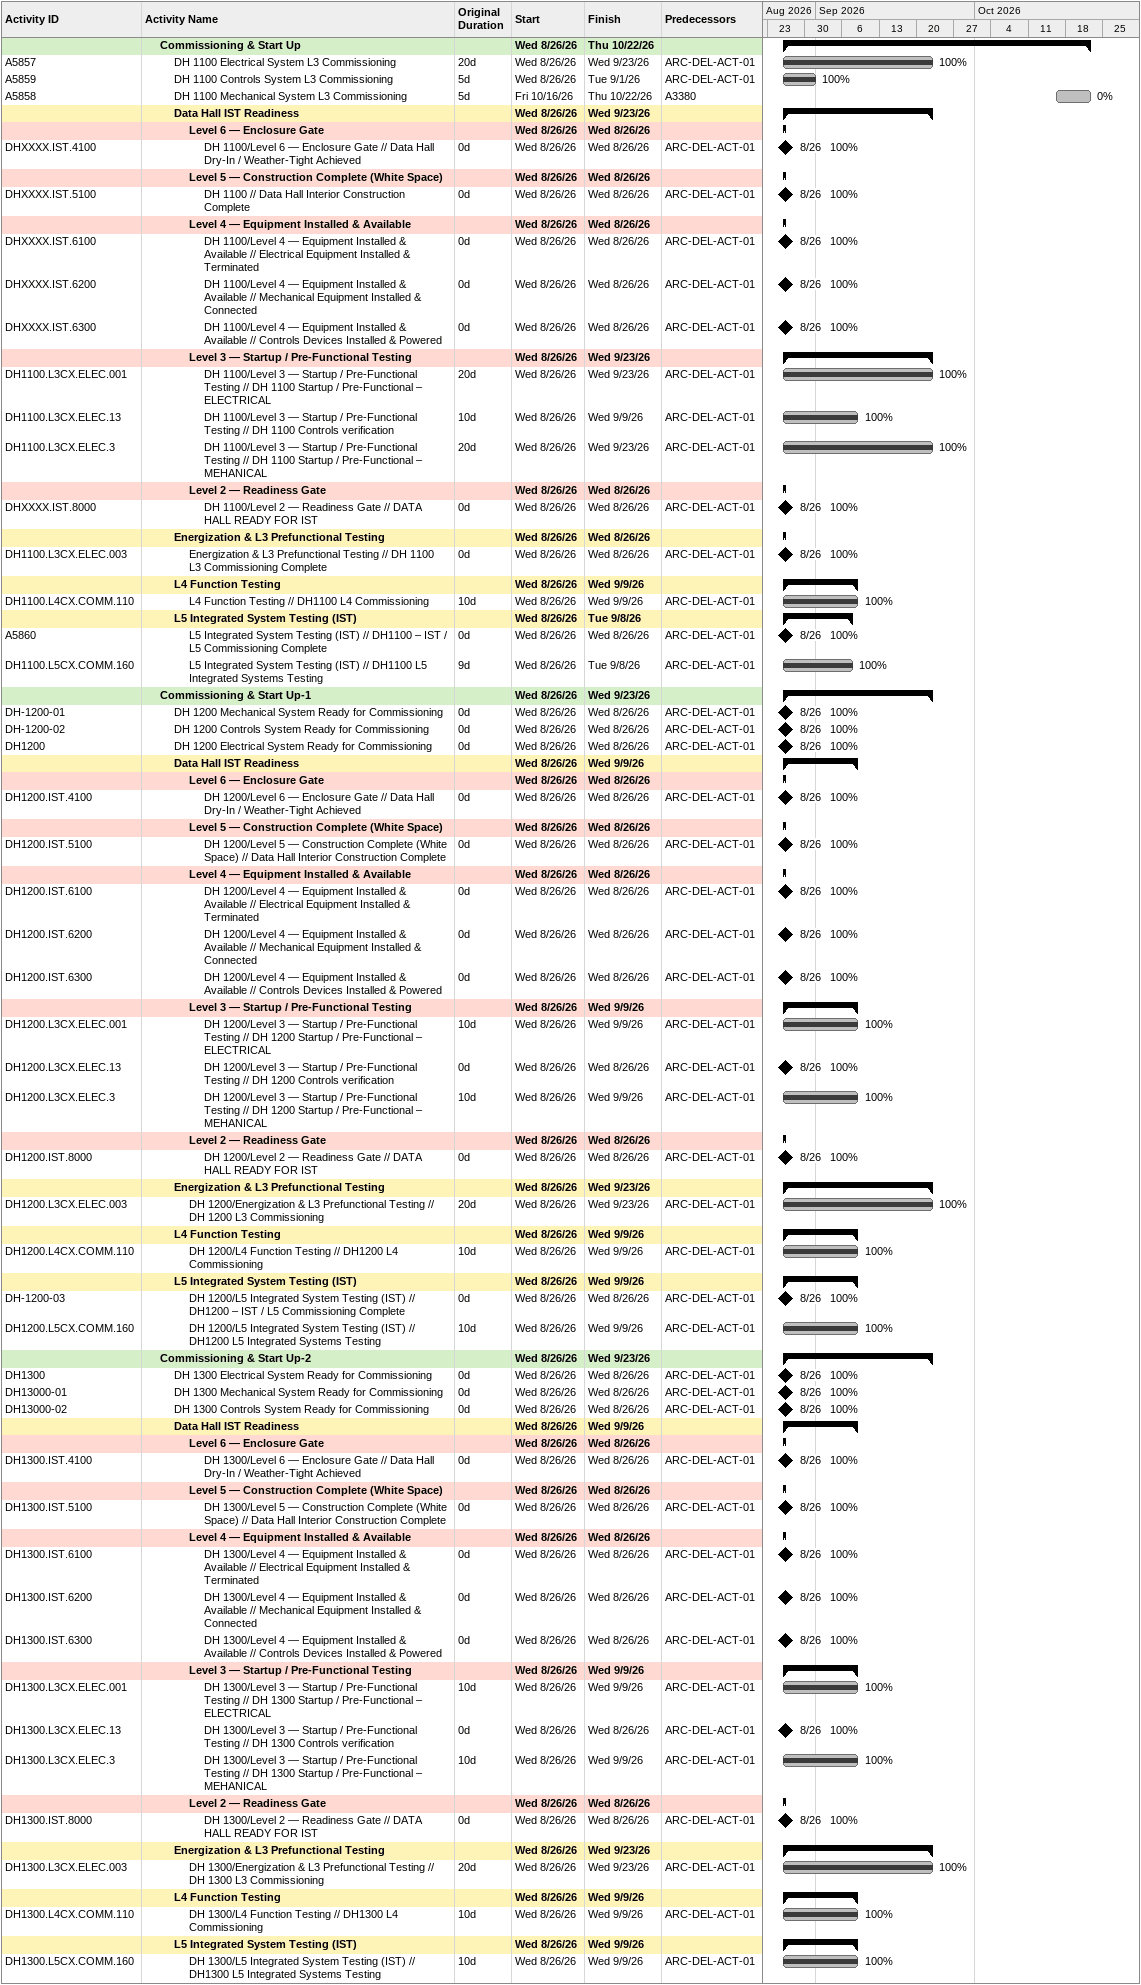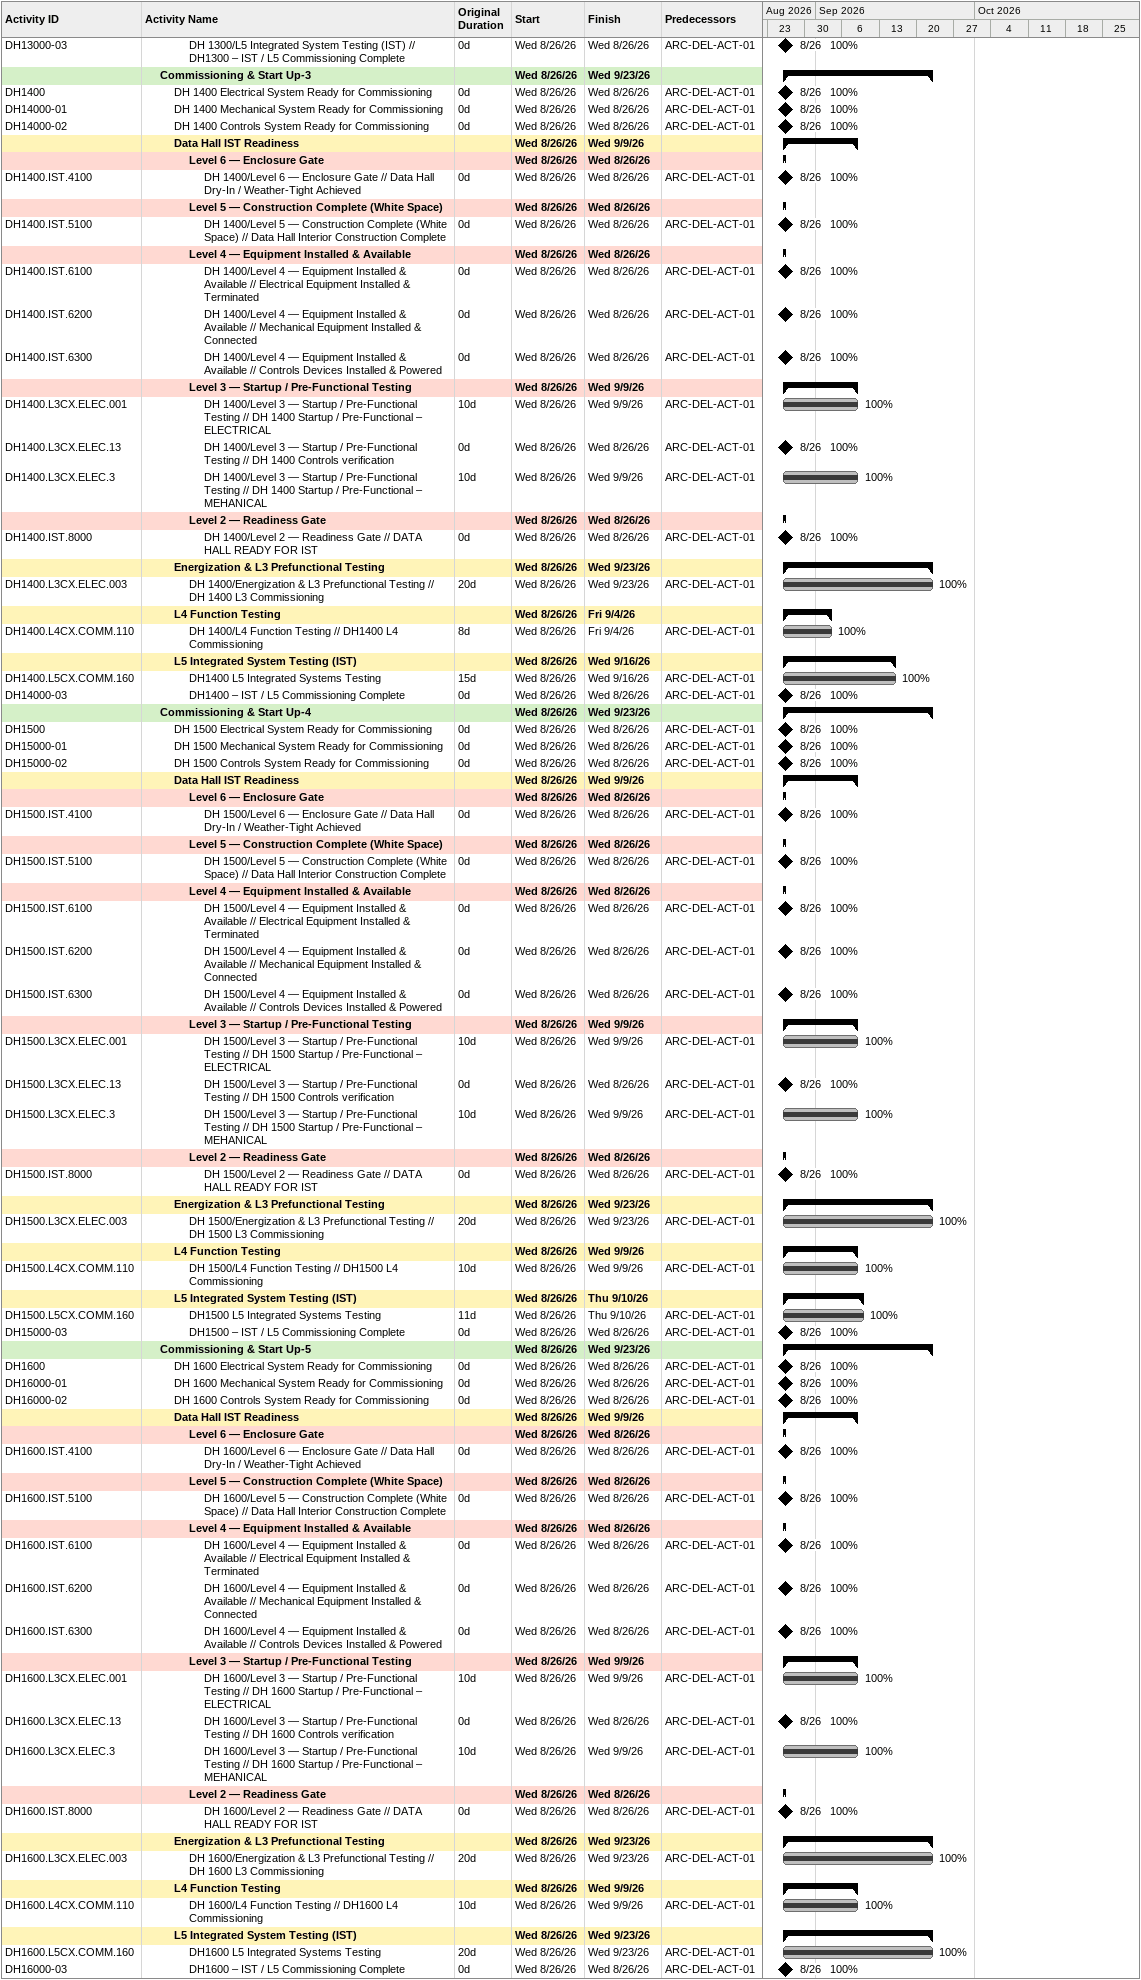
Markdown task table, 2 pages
| ID | Level | Task | Original duration | Start | Finish | Predecessors | % complete |
|---|---|---|---|---|---|---|---|
|  | 2 | **Commissioning & Start Up** |  | 2026-08-26 | 2026-10-22 |  |  |
| A5857 | 3 | DH 1100 Electrical System L3 Commissioning | 20d | 2026-08-26 | 2026-09-23 | ARC-DEL-ACT-01 | 100 |
| A5859 | 3 | DH 1100 Controls System L3 Commissioning | 5d | 2026-08-26 | 2026-09-01 | ARC-DEL-ACT-01 | 100 |
| A5858 | 3 | DH 1100 Mechanical System L3 Commissioning | 5d | 2026-10-16 | 2026-10-22 | A3380 | 0 |
|  | 3 | **Data Hall IST Readiness** |  | 2026-08-26 | 2026-09-23 |  |  |
|  | 4 | **Level 6 — Enclosure Gate** |  | 2026-08-26 | 2026-08-26 |  |  |
| DHXXXX.IST.4100 | 5 | DH 1100/Level 6 — Enclosure Gate // Data Hall Dry-In / Weather-Tight Achieved | 0d | 2026-08-26 | 2026-08-26 | ARC-DEL-ACT-01 | 100 |
|  | 4 | **Level 5 — Construction Complete (White Space)** |  | 2026-08-26 | 2026-08-26 |  |  |
| DHXXXX.IST.5100 | 5 | DH 1100 // Data Hall Interior Construction Complete | 0d | 2026-08-26 | 2026-08-26 | ARC-DEL-ACT-01 | 100 |
|  | 4 | **Level 4 — Equipment Installed & Available** |  | 2026-08-26 | 2026-08-26 |  |  |
| DHXXXX.IST.6100 | 5 | DH 1100/Level 4 — Equipment Installed & Available // Electrical Equipment Installed & Terminated | 0d | 2026-08-26 | 2026-08-26 | ARC-DEL-ACT-01 | 100 |
| DHXXXX.IST.6200 | 5 | DH 1100/Level 4 — Equipment Installed & Available // Mechanical Equipment Installed & Connected | 0d | 2026-08-26 | 2026-08-26 | ARC-DEL-ACT-01 | 100 |
| DHXXXX.IST.6300 | 5 | DH 1100/Level 4 — Equipment Installed & Available // Controls Devices Installed & Powered | 0d | 2026-08-26 | 2026-08-26 | ARC-DEL-ACT-01 | 100 |
|  | 4 | **Level 3 — Startup / Pre-Functional Testing** |  | 2026-08-26 | 2026-09-23 |  |  |
| DH1100.L3CX.ELEC.001 | 5 | DH 1100/Level 3 — Startup / Pre-Functional Testing // DH 1100 Startup / Pre-Functional – ELECTRICAL | 20d | 2026-08-26 | 2026-09-23 | ARC-DEL-ACT-01 | 100 |
| DH1100.L3CX.ELEC.13 | 5 | DH 1100/Level 3 — Startup / Pre-Functional Testing // DH 1100 Controls verification | 10d | 2026-08-26 | 2026-09-09 | ARC-DEL-ACT-01 | 100 |
| DH1100.L3CX.ELEC.3 | 5 | DH 1100/Level 3 — Startup / Pre-Functional Testing // DH 1100 Startup / Pre-Functional – MEHANICAL | 20d | 2026-08-26 | 2026-09-23 | ARC-DEL-ACT-01 | 100 |
|  | 4 | **Level 2 — Readiness Gate** |  | 2026-08-26 | 2026-08-26 |  |  |
| DHXXXX.IST.8000 | 5 | DH 1100/Level 2 — Readiness Gate // DATA HALL READY FOR IST | 0d | 2026-08-26 | 2026-08-26 | ARC-DEL-ACT-01 | 100 |
|  | 3 | **Energization & L3 Prefunctional Testing** |  | 2026-08-26 | 2026-08-26 |  |  |
| DH1100.L3CX.ELEC.003 | 4 | Energization & L3 Prefunctional Testing // DH 1100 L3 Commissioning Complete | 0d | 2026-08-26 | 2026-08-26 | ARC-DEL-ACT-01 | 100 |
|  | 3 | **L4 Function Testing** |  | 2026-08-26 | 2026-09-09 |  |  |
| DH1100.L4CX.COMM.110 | 4 | L4 Function Testing // DH1100 L4 Commissioning | 10d | 2026-08-26 | 2026-09-09 | ARC-DEL-ACT-01 | 100 |
|  | 3 | **L5 Integrated System Testing (IST)** |  | 2026-08-26 | 2026-09-08 |  |  |
| A5860 | 4 | L5 Integrated System Testing (IST) // DH1100 – IST / L5 Commissioning Complete | 0d | 2026-08-26 | 2026-08-26 | ARC-DEL-ACT-01 | 100 |
| DH1100.L5CX.COMM.160 | 4 | L5 Integrated System Testing (IST) // DH1100 L5 Integrated Systems Testing | 9d | 2026-08-26 | 2026-09-08 | ARC-DEL-ACT-01 | 100 |
|  | 2 | **Commissioning & Start Up-1** |  | 2026-08-26 | 2026-09-23 |  |  |
| DH-1200-01 | 3 | DH 1200 Mechanical System Ready for Commissioning | 0d | 2026-08-26 | 2026-08-26 | ARC-DEL-ACT-01 | 100 |
| DH-1200-02 | 3 | DH 1200 Controls System Ready for Commissioning | 0d | 2026-08-26 | 2026-08-26 | ARC-DEL-ACT-01 | 100 |
| DH1200 | 3 | DH 1200 Electrical System Ready for Commissioning | 0d | 2026-08-26 | 2026-08-26 | ARC-DEL-ACT-01 | 100 |
|  | 3 | **Data Hall IST Readiness** |  | 2026-08-26 | 2026-09-09 |  |  |
|  | 4 | **Level 6 — Enclosure Gate** |  | 2026-08-26 | 2026-08-26 |  |  |
| DH1200.IST.4100 | 5 | DH 1200/Level 6 — Enclosure Gate // Data Hall Dry-In / Weather-Tight Achieved | 0d | 2026-08-26 | 2026-08-26 | ARC-DEL-ACT-01 | 100 |
|  | 4 | **Level 5 — Construction Complete (White Space)** |  | 2026-08-26 | 2026-08-26 |  |  |
| DH1200.IST.5100 | 5 | DH 1200/Level 5 — Construction Complete (White Space) // Data Hall Interior Construction Complete | 0d | 2026-08-26 | 2026-08-26 | ARC-DEL-ACT-01 | 100 |
|  | 4 | **Level 4 — Equipment Installed & Available** |  | 2026-08-26 | 2026-08-26 |  |  |
| DH1200.IST.6100 | 5 | DH 1200/Level 4 — Equipment Installed & Available // Electrical Equipment Installed & Terminated | 0d | 2026-08-26 | 2026-08-26 | ARC-DEL-ACT-01 | 100 |
| DH1200.IST.6200 | 5 | DH 1200/Level 4 — Equipment Installed & Available // Mechanical Equipment Installed & Connected | 0d | 2026-08-26 | 2026-08-26 | ARC-DEL-ACT-01 | 100 |
| DH1200.IST.6300 | 5 | DH 1200/Level 4 — Equipment Installed & Available // Controls Devices Installed & Powered | 0d | 2026-08-26 | 2026-08-26 | ARC-DEL-ACT-01 | 100 |
|  | 4 | **Level 3 — Startup / Pre-Functional Testing** |  | 2026-08-26 | 2026-09-09 |  |  |
| DH1200.L3CX.ELEC.001 | 5 | DH 1200/Level 3 — Startup / Pre-Functional Testing // DH 1200 Startup / Pre-Functional – ELECTRICAL | 10d | 2026-08-26 | 2026-09-09 | ARC-DEL-ACT-01 | 100 |
| DH1200.L3CX.ELEC.13 | 5 | DH 1200/Level 3 — Startup / Pre-Functional Testing // DH 1200 Controls verification | 0d | 2026-08-26 | 2026-08-26 | ARC-DEL-ACT-01 | 100 |
| DH1200.L3CX.ELEC.3 | 5 | DH 1200/Level 3 — Startup / Pre-Functional Testing // DH 1200 Startup / Pre-Functional – MEHANICAL | 10d | 2026-08-26 | 2026-09-09 | ARC-DEL-ACT-01 | 100 |
|  | 4 | **Level 2 — Readiness Gate** |  | 2026-08-26 | 2026-08-26 |  |  |
| DH1200.IST.8000 | 5 | DH 1200/Level 2 — Readiness Gate // DATA HALL READY FOR IST | 0d | 2026-08-26 | 2026-08-26 | ARC-DEL-ACT-01 | 100 |
|  | 3 | **Energization & L3 Prefunctional Testing** |  | 2026-08-26 | 2026-09-23 |  |  |
| DH1200.L3CX.ELEC.003 | 4 | DH 1200/Energization & L3 Prefunctional Testing // DH 1200 L3 Commissioning | 20d | 2026-08-26 | 2026-09-23 | ARC-DEL-ACT-01 | 100 |
|  | 3 | **L4 Function Testing** |  | 2026-08-26 | 2026-09-09 |  |  |
| DH1200.L4CX.COMM.110 | 4 | DH 1200/L4 Function Testing // DH1200 L4 Commissioning | 10d | 2026-08-26 | 2026-09-09 | ARC-DEL-ACT-01 | 100 |
|  | 3 | **L5 Integrated System Testing (IST)** |  | 2026-08-26 | 2026-09-09 |  |  |
| DH-1200-03 | 4 | DH 1200/L5 Integrated System Testing (IST) // DH1200 – IST / L5 Commissioning Complete | 0d | 2026-08-26 | 2026-08-26 | ARC-DEL-ACT-01 | 100 |
| DH1200.L5CX.COMM.160 | 4 | DH 1200/L5 Integrated System Testing (IST) // DH1200 L5 Integrated Systems Testing | 10d | 2026-08-26 | 2026-09-09 | ARC-DEL-ACT-01 | 100 |
|  | 2 | **Commissioning & Start Up-2** |  | 2026-08-26 | 2026-09-23 |  |  |
| DH1300 | 3 | DH 1300 Electrical System Ready for Commissioning | 0d | 2026-08-26 | 2026-08-26 | ARC-DEL-ACT-01 | 100 |
| DH13000-01 | 3 | DH 1300 Mechanical System Ready for Commissioning | 0d | 2026-08-26 | 2026-08-26 | ARC-DEL-ACT-01 | 100 |
| DH13000-02 | 3 | DH 1300 Controls System Ready for Commissioning | 0d | 2026-08-26 | 2026-08-26 | ARC-DEL-ACT-01 | 100 |
|  | 3 | **Data Hall IST Readiness** |  | 2026-08-26 | 2026-09-09 |  |  |
|  | 4 | **Level 6 — Enclosure Gate** |  | 2026-08-26 | 2026-08-26 |  |  |
| DH1300.IST.4100 | 5 | DH 1300/Level 6 — Enclosure Gate // Data Hall Dry-In / Weather-Tight Achieved | 0d | 2026-08-26 | 2026-08-26 | ARC-DEL-ACT-01 | 100 |
|  | 4 | **Level 5 — Construction Complete (White Space)** |  | 2026-08-26 | 2026-08-26 |  |  |
| DH1300.IST.5100 | 5 | DH 1300/Level 5 — Construction Complete (White Space) // Data Hall Interior Construction Complete | 0d | 2026-08-26 | 2026-08-26 | ARC-DEL-ACT-01 | 100 |
|  | 4 | **Level 4 — Equipment Installed & Available** |  | 2026-08-26 | 2026-08-26 |  |  |
| DH1300.IST.6100 | 5 | DH 1300/Level 4 — Equipment Installed & Available // Electrical Equipment Installed & Terminated | 0d | 2026-08-26 | 2026-08-26 | ARC-DEL-ACT-01 | 100 |
| DH1300.IST.6200 | 5 | DH 1300/Level 4 — Equipment Installed & Available // Mechanical Equipment Installed & Connected | 0d | 2026-08-26 | 2026-08-26 | ARC-DEL-ACT-01 | 100 |
| DH1300.IST.6300 | 5 | DH 1300/Level 4 — Equipment Installed & Available // Controls Devices Installed & Powered | 0d | 2026-08-26 | 2026-08-26 | ARC-DEL-ACT-01 | 100 |
|  | 4 | **Level 3 — Startup / Pre-Functional Testing** |  | 2026-08-26 | 2026-09-09 |  |  |
| DH1300.L3CX.ELEC.001 | 5 | DH 1300/Level 3 — Startup / Pre-Functional Testing // DH 1300 Startup / Pre-Functional – ELECTRICAL | 10d | 2026-08-26 | 2026-09-09 | ARC-DEL-ACT-01 | 100 |
| DH1300.L3CX.ELEC.13 | 5 | DH 1300/Level 3 — Startup / Pre-Functional Testing // DH 1300 Controls verification | 0d | 2026-08-26 | 2026-08-26 | ARC-DEL-ACT-01 | 100 |
| DH1300.L3CX.ELEC.3 | 5 | DH 1300/Level 3 — Startup / Pre-Functional Testing // DH 1300 Startup / Pre-Functional – MEHANICAL | 10d | 2026-08-26 | 2026-09-09 | ARC-DEL-ACT-01 | 100 |
|  | 4 | **Level 2 — Readiness Gate** |  | 2026-08-26 | 2026-08-26 |  |  |
| DH1300.IST.8000 | 5 | DH 1300/Level 2 — Readiness Gate // DATA HALL READY FOR IST | 0d | 2026-08-26 | 2026-08-26 | ARC-DEL-ACT-01 | 100 |
|  | 3 | **Energization & L3 Prefunctional Testing** |  | 2026-08-26 | 2026-09-23 |  |  |
| DH1300.L3CX.ELEC.003 | 4 | DH 1300/Energization & L3 Prefunctional Testing // DH 1300 L3 Commissioning | 20d | 2026-08-26 | 2026-09-23 | ARC-DEL-ACT-01 | 100 |
|  | 3 | **L4 Function Testing** |  | 2026-08-26 | 2026-09-09 |  |  |
| DH1300.L4CX.COMM.110 | 4 | DH 1300/L4 Function Testing // DH1300 L4 Commissioning | 10d | 2026-08-26 | 2026-09-09 | ARC-DEL-ACT-01 | 100 |
|  | 3 | **L5 Integrated System Testing (IST)** |  | 2026-08-26 | 2026-09-09 |  |  |
| DH1300.L5CX.COMM.160 | 4 | DH 1300/L5 Integrated System Testing (IST) // DH1300 L5 Integrated Systems Testing | 10d | 2026-08-26 | 2026-09-09 | ARC-DEL-ACT-01 | 100 |
| DH13000-03 | 4 | DH 1300/L5 Integrated System Testing (IST) // DH1300 – IST / L5 Commissioning Complete | 0d | 2026-08-26 | 2026-08-26 | ARC-DEL-ACT-01 | 100 |
|  | 2 | **Commissioning & Start Up-3** |  | 2026-08-26 | 2026-09-23 |  |  |
| DH1400 | 3 | DH 1400 Electrical System Ready for Commissioning | 0d | 2026-08-26 | 2026-08-26 | ARC-DEL-ACT-01 | 100 |
| DH14000-01 | 3 | DH 1400 Mechanical System Ready for Commissioning | 0d | 2026-08-26 | 2026-08-26 | ARC-DEL-ACT-01 | 100 |
| DH14000-02 | 3 | DH 1400 Controls System Ready for Commissioning | 0d | 2026-08-26 | 2026-08-26 | ARC-DEL-ACT-01 | 100 |
|  | 3 | **Data Hall IST Readiness** |  | 2026-08-26 | 2026-09-09 |  |  |
|  | 4 | **Level 6 — Enclosure Gate** |  | 2026-08-26 | 2026-08-26 |  |  |
| DH1400.IST.4100 | 5 | DH 1400/Level 6 — Enclosure Gate // Data Hall Dry-In / Weather-Tight Achieved | 0d | 2026-08-26 | 2026-08-26 | ARC-DEL-ACT-01 | 100 |
|  | 4 | **Level 5 — Construction Complete (White Space)** |  | 2026-08-26 | 2026-08-26 |  |  |
| DH1400.IST.5100 | 5 | DH 1400/Level 5 — Construction Complete (White Space) // Data Hall Interior Construction Complete | 0d | 2026-08-26 | 2026-08-26 | ARC-DEL-ACT-01 | 100 |
|  | 4 | **Level 4 — Equipment Installed & Available** |  | 2026-08-26 | 2026-08-26 |  |  |
| DH1400.IST.6100 | 5 | DH 1400/Level 4 — Equipment Installed & Available // Electrical Equipment Installed & Terminated | 0d | 2026-08-26 | 2026-08-26 | ARC-DEL-ACT-01 | 100 |
| DH1400.IST.6200 | 5 | DH 1400/Level 4 — Equipment Installed & Available // Mechanical Equipment Installed & Connected | 0d | 2026-08-26 | 2026-08-26 | ARC-DEL-ACT-01 | 100 |
| DH1400.IST.6300 | 5 | DH 1400/Level 4 — Equipment Installed & Available // Controls Devices Installed & Powered | 0d | 2026-08-26 | 2026-08-26 | ARC-DEL-ACT-01 | 100 |
|  | 4 | **Level 3 — Startup / Pre-Functional Testing** |  | 2026-08-26 | 2026-09-09 |  |  |
| DH1400.L3CX.ELEC.001 | 5 | DH 1400/Level 3 — Startup / Pre-Functional Testing // DH 1400 Startup / Pre-Functional – ELECTRICAL | 10d | 2026-08-26 | 2026-09-09 | ARC-DEL-ACT-01 | 100 |
| DH1400.L3CX.ELEC.13 | 5 | DH 1400/Level 3 — Startup / Pre-Functional Testing // DH 1400 Controls verification | 0d | 2026-08-26 | 2026-08-26 | ARC-DEL-ACT-01 | 100 |
| DH1400.L3CX.ELEC.3 | 5 | DH 1400/Level 3 — Startup / Pre-Functional Testing // DH 1400 Startup / Pre-Functional – MEHANICAL | 10d | 2026-08-26 | 2026-09-09 | ARC-DEL-ACT-01 | 100 |
|  | 4 | **Level 2 — Readiness Gate** |  | 2026-08-26 | 2026-08-26 |  |  |
| DH1400.IST.8000 | 5 | DH 1400/Level 2 — Readiness Gate // DATA HALL READY FOR IST | 0d | 2026-08-26 | 2026-08-26 | ARC-DEL-ACT-01 | 100 |
|  | 3 | **Energization & L3 Prefunctional Testing** |  | 2026-08-26 | 2026-09-23 |  |  |
| DH1400.L3CX.ELEC.003 | 4 | DH 1400/Energization & L3 Prefunctional Testing // DH 1400 L3 Commissioning | 20d | 2026-08-26 | 2026-09-23 | ARC-DEL-ACT-01 | 100 |
|  | 3 | **L4 Function Testing** |  | 2026-08-26 | 2026-09-04 |  |  |
| DH1400.L4CX.COMM.110 | 4 | DH 1400/L4 Function Testing // DH1400 L4 Commissioning | 8d | 2026-08-26 | 2026-09-04 | ARC-DEL-ACT-01 | 100 |
|  | 3 | **L5 Integrated System Testing (IST)** |  | 2026-08-26 | 2026-09-16 |  |  |
| DH1400.L5CX.COMM.160 | 4 | DH1400 L5 Integrated Systems Testing | 15d | 2026-08-26 | 2026-09-16 | ARC-DEL-ACT-01 | 100 |
| DH14000-03 | 4 | DH1400 – IST / L5 Commissioning Complete | 0d | 2026-08-26 | 2026-08-26 | ARC-DEL-ACT-01 | 100 |
|  | 2 | **Commissioning & Start Up-4** |  | 2026-08-26 | 2026-09-23 |  |  |
| DH1500 | 3 | DH 1500 Electrical System Ready for Commissioning | 0d | 2026-08-26 | 2026-08-26 | ARC-DEL-ACT-01 | 100 |
| DH15000-01 | 3 | DH 1500 Mechanical System Ready for Commissioning | 0d | 2026-08-26 | 2026-08-26 | ARC-DEL-ACT-01 | 100 |
| DH15000-02 | 3 | DH 1500 Controls System Ready for Commissioning | 0d | 2026-08-26 | 2026-08-26 | ARC-DEL-ACT-01 | 100 |
|  | 3 | **Data Hall IST Readiness** |  | 2026-08-26 | 2026-09-09 |  |  |
|  | 4 | **Level 6 — Enclosure Gate** |  | 2026-08-26 | 2026-08-26 |  |  |
| DH1500.IST.4100 | 5 | DH 1500/Level 6 — Enclosure Gate // Data Hall Dry-In / Weather-Tight Achieved | 0d | 2026-08-26 | 2026-08-26 | ARC-DEL-ACT-01 | 100 |
|  | 4 | **Level 5 — Construction Complete (White Space)** |  | 2026-08-26 | 2026-08-26 |  |  |
| DH1500.IST.5100 | 5 | DH 1500/Level 5 — Construction Complete (White Space) // Data Hall Interior Construction Complete | 0d | 2026-08-26 | 2026-08-26 | ARC-DEL-ACT-01 | 100 |
|  | 4 | **Level 4 — Equipment Installed & Available** |  | 2026-08-26 | 2026-08-26 |  |  |
| DH1500.IST.6100 | 5 | DH 1500/Level 4 — Equipment Installed & Available // Electrical Equipment Installed & Terminated | 0d | 2026-08-26 | 2026-08-26 | ARC-DEL-ACT-01 | 100 |
| DH1500.IST.6200 | 5 | DH 1500/Level 4 — Equipment Installed & Available // Mechanical Equipment Installed & Connected | 0d | 2026-08-26 | 2026-08-26 | ARC-DEL-ACT-01 | 100 |
| DH1500.IST.6300 | 5 | DH 1500/Level 4 — Equipment Installed & Available // Controls Devices Installed & Powered | 0d | 2026-08-26 | 2026-08-26 | ARC-DEL-ACT-01 | 100 |
|  | 4 | **Level 3 — Startup / Pre-Functional Testing** |  | 2026-08-26 | 2026-09-09 |  |  |
| DH1500.L3CX.ELEC.001 | 5 | DH 1500/Level 3 — Startup / Pre-Functional Testing // DH 1500 Startup / Pre-Functional – ELECTRICAL | 10d | 2026-08-26 | 2026-09-09 | ARC-DEL-ACT-01 | 100 |
| DH1500.L3CX.ELEC.13 | 5 | DH 1500/Level 3 — Startup / Pre-Functional Testing // DH 1500 Controls verification | 0d | 2026-08-26 | 2026-08-26 | ARC-DEL-ACT-01 | 100 |
| DH1500.L3CX.ELEC.3 | 5 | DH 1500/Level 3 — Startup / Pre-Functional Testing // DH 1500 Startup / Pre-Functional – MEHANICAL | 10d | 2026-08-26 | 2026-09-09 | ARC-DEL-ACT-01 | 100 |
|  | 4 | **Level 2 — Readiness Gate** |  | 2026-08-26 | 2026-08-26 |  |  |
| DH1500.IST.8000 | 5 | DH 1500/Level 2 — Readiness Gate // DATA HALL READY FOR IST | 0d | 2026-08-26 | 2026-08-26 | ARC-DEL-ACT-01 | 100 |
|  | 3 | **Energization & L3 Prefunctional Testing** |  | 2026-08-26 | 2026-09-23 |  |  |
| DH1500.L3CX.ELEC.003 | 4 | DH 1500/Energization & L3 Prefunctional Testing // DH 1500 L3 Commissioning | 20d | 2026-08-26 | 2026-09-23 | ARC-DEL-ACT-01 | 100 |
|  | 3 | **L4 Function Testing** |  | 2026-08-26 | 2026-09-09 |  |  |
| DH1500.L4CX.COMM.110 | 4 | DH 1500/L4 Function Testing // DH1500 L4 Commissioning | 10d | 2026-08-26 | 2026-09-09 | ARC-DEL-ACT-01 | 100 |
|  | 3 | **L5 Integrated System Testing (IST)** |  | 2026-08-26 | 2026-09-10 |  |  |
| DH1500.L5CX.COMM.160 | 4 | DH1500 L5 Integrated Systems Testing | 11d | 2026-08-26 | 2026-09-10 | ARC-DEL-ACT-01 | 100 |
| DH15000-03 | 4 | DH1500 – IST / L5 Commissioning Complete | 0d | 2026-08-26 | 2026-08-26 | ARC-DEL-ACT-01 | 100 |
|  | 2 | **Commissioning & Start Up-5** |  | 2026-08-26 | 2026-09-23 |  |  |
| DH1600 | 3 | DH 1600 Electrical System Ready for Commissioning | 0d | 2026-08-26 | 2026-08-26 | ARC-DEL-ACT-01 | 100 |
| DH16000-01 | 3 | DH 1600 Mechanical System Ready for Commissioning | 0d | 2026-08-26 | 2026-08-26 | ARC-DEL-ACT-01 | 100 |
| DH16000-02 | 3 | DH 1600 Controls System Ready for Commissioning | 0d | 2026-08-26 | 2026-08-26 | ARC-DEL-ACT-01 | 100 |
|  | 3 | **Data Hall IST Readiness** |  | 2026-08-26 | 2026-09-09 |  |  |
|  | 4 | **Level 6 — Enclosure Gate** |  | 2026-08-26 | 2026-08-26 |  |  |
| DH1600.IST.4100 | 5 | DH 1600/Level 6 — Enclosure Gate // Data Hall Dry-In / Weather-Tight Achieved | 0d | 2026-08-26 | 2026-08-26 | ARC-DEL-ACT-01 | 100 |
|  | 4 | **Level 5 — Construction Complete (White Space)** |  | 2026-08-26 | 2026-08-26 |  |  |
| DH1600.IST.5100 | 5 | DH 1600/Level 5 — Construction Complete (White Space) // Data Hall Interior Construction Complete | 0d | 2026-08-26 | 2026-08-26 | ARC-DEL-ACT-01 | 100 |
|  | 4 | **Level 4 — Equipment Installed & Available** |  | 2026-08-26 | 2026-08-26 |  |  |
| DH1600.IST.6100 | 5 | DH 1600/Level 4 — Equipment Installed & Available // Electrical Equipment Installed & Terminated | 0d | 2026-08-26 | 2026-08-26 | ARC-DEL-ACT-01 | 100 |
| DH1600.IST.6200 | 5 | DH 1600/Level 4 — Equipment Installed & Available // Mechanical Equipment Installed & Connected | 0d | 2026-08-26 | 2026-08-26 | ARC-DEL-ACT-01 | 100 |
| DH1600.IST.6300 | 5 | DH 1600/Level 4 — Equipment Installed & Available // Controls Devices Installed & Powered | 0d | 2026-08-26 | 2026-08-26 | ARC-DEL-ACT-01 | 100 |
|  | 4 | **Level 3 — Startup / Pre-Functional Testing** |  | 2026-08-26 | 2026-09-09 |  |  |
| DH1600.L3CX.ELEC.001 | 5 | DH 1600/Level 3 — Startup / Pre-Functional Testing // DH 1600 Startup / Pre-Functional – ELECTRICAL | 10d | 2026-08-26 | 2026-09-09 | ARC-DEL-ACT-01 | 100 |
| DH1600.L3CX.ELEC.13 | 5 | DH 1600/Level 3 — Startup / Pre-Functional Testing // DH 1600 Controls verification | 0d | 2026-08-26 | 2026-08-26 | ARC-DEL-ACT-01 | 100 |
| DH1600.L3CX.ELEC.3 | 5 | DH 1600/Level 3 — Startup / Pre-Functional Testing // DH 1600 Startup / Pre-Functional – MEHANICAL | 10d | 2026-08-26 | 2026-09-09 | ARC-DEL-ACT-01 | 100 |
|  | 4 | **Level 2 — Readiness Gate** |  | 2026-08-26 | 2026-08-26 |  |  |
| DH1600.IST.8000 | 5 | DH 1600/Level 2 — Readiness Gate // DATA HALL READY FOR IST | 0d | 2026-08-26 | 2026-08-26 | ARC-DEL-ACT-01 | 100 |
|  | 3 | **Energization & L3 Prefunctional Testing** |  | 2026-08-26 | 2026-09-23 |  |  |
| DH1600.L3CX.ELEC.003 | 4 | DH 1600/Energization & L3 Prefunctional Testing // DH 1600 L3 Commissioning | 20d | 2026-08-26 | 2026-09-23 | ARC-DEL-ACT-01 | 100 |
|  | 3 | **L4 Function Testing** |  | 2026-08-26 | 2026-09-09 |  |  |
| DH1600.L4CX.COMM.110 | 4 | DH 1600/L4 Function Testing // DH1600 L4 Commissioning | 10d | 2026-08-26 | 2026-09-09 | ARC-DEL-ACT-01 | 100 |
|  | 3 | **L5 Integrated System Testing (IST)** |  | 2026-08-26 | 2026-09-23 |  |  |
| DH1600.L5CX.COMM.160 | 4 | DH1600 L5 Integrated Systems Testing | 20d | 2026-08-26 | 2026-09-23 | ARC-DEL-ACT-01 | 100 |
| DH16000-03 | 4 | DH1600 – IST / L5 Commissioning Complete | 0d | 2026-08-26 | 2026-08-26 | ARC-DEL-ACT-01 | 100 |
